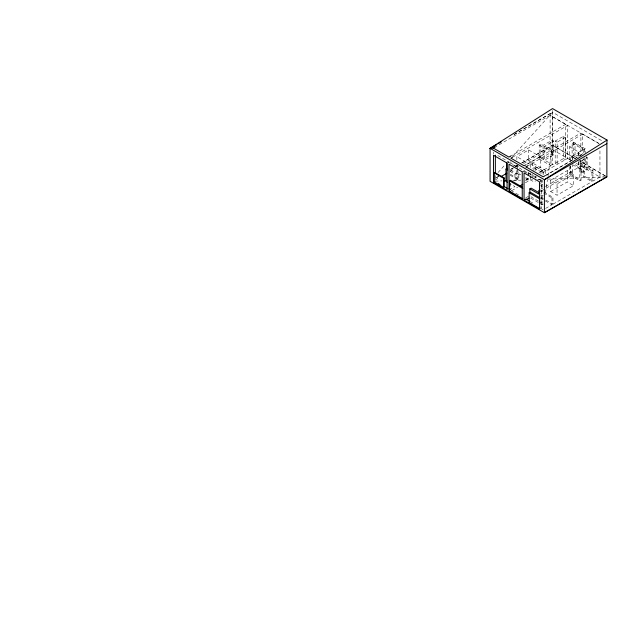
<?xml version="1.0" encoding="UTF-8"?>
<svg xmlns="http://www.w3.org/2000/svg" width="639" height="639" viewBox="0 0 639 639"><rect width="100%" height="100%" fill="white"/><g stroke="black" fill="none" stroke-linecap="round" stroke-linejoin="round"><path stroke-width="0.48" stroke-dasharray="3.19 2.4" d="M547.95 176.052L552.487 145.245L552.535 112.272L602.561 141.155M521.903 162.953L552.487 145.245L552.535 110.427M542.998 209.704L540.442 208.226M545.482 192.81L547.375 179.99M498.045 172.514L505.353 164.431M512.662 156.347L552.535 112.272L514.028 134.502M514.028 134.629L552.535 112.272M494.203 147.593L550.107 115.276L599.086 143.559M509.818 156.611L565.715 124.285L565.715 157.282L552.671 164.806L540.866 157.993L539.204 158.951L539.204 145.053L540.866 144.095L543.062 145.365L552.136 140.125L553.67 141.011L553.67 154.902L544.596 160.141L544.596 146.251L553.67 141.011M512.598 157.17L567.632 125.396L567.632 158.384L540.578 174.008M516.863 159.63L516.863 156.699L528.589 149.925L540.314 156.699L540.314 167.458L535.29 170.357M507.693 162.729L508.956 162.002L497.062 155.133M565.331 137.441L557.12 142.177L557.12 164.463L555.195 163.352L555.195 141.067L563.406 136.331L565.331 137.441L565.331 159.718L563.406 158.608L563.406 136.331M498.676 176.364L495.233 178.345L498.62 176.38M510.721 169.407L514.155 167.418M515.018 166.923L517.598 165.437M510.593 169.463L517.43 165.509M521.712 163.033L552.487 145.245L573.407 157.322M495.025 180.062L499.227 177.634M510.21 171.3L514.363 168.896M516.863 167.458L518.533 166.491M523.557 163.592L550.107 148.264L571.274 160.493M526.712 164.327L580.891 133.048L580.891 155.365M540.314 156.699L528.589 163.464L516.863 156.699M530.434 167.578L530.434 163.8L532.199 162.777L532.199 168.448M539.204 145.053L551.01 151.874L552.671 150.916L552.671 164.806M526.8 166.467L582.696 134.094L582.696 154.127M510.05 171.388L514.946 174.215L516.128 173.528L516.128 182.099M516.6 170.557L516.6 173.313L517.43 172.826L520.713 174.727M553.67 154.902L552.136 154.023L543.062 159.255L543.062 145.365M522.247 171.859L524.14 170.765M575.028 156.387L569.597 159.518L569.597 146.786L575.028 143.655L575.028 156.387L573.734 155.636L572.113 156.571L572.113 143.08L573.734 142.146L585.428 148.903L585.428 152.753M533.916 170.557L533.916 167.73L535.674 166.707L542.719 170.773L542.719 174.551M510.218 175.246L517.909 179.687L518.828 179.16L518.828 172.179M523.557 171.324L528.589 174.231L530.258 173.265M508.956 190.047L514.946 186.588L510.05 183.768M525.554 180.462L527.271 179.471L527.271 176.715M525.641 177.57L528.102 178.992L531.496 177.035M532.351 176.54L534.044 175.565M539.14 172.626L551.01 165.765L551.01 151.874M533.916 167.73L540.961 171.795L542.719 170.773M530.434 163.8L543.693 171.452L545.458 170.437L528.589 160.693L528.589 149.925M511.727 190.662L517.678 187.227M525.33 182.81L530.434 179.863L533.916 181.875L535.674 180.853M534.715 177.394L536.385 176.428M569.597 146.786L578.83 152.122L584.262 148.983L584.262 152.905M570.723 161.06L570.723 157.114L578.335 152.713L580.14 153.759L580.14 155.732M572.113 143.08L583.814 149.838L585.428 148.903M570.723 157.114L572.528 158.153L580.14 153.759M544.915 175.829L581.889 154.478M545.778 175.437L581.889 154.582M540.099 181.436L541.353 180.709L541.041 208.178L541.041 198.425M581.634 172.881L587.185 169.678L587.185 157.402L581.634 160.605L581.634 172.881L580.627 172.306L580.627 160.03M550.658 180.198L567.24 170.621L573.63 174.311L573.63 185.63L557.048 195.199L550.658 191.508L550.658 180.198L557.048 183.88L573.63 174.311M540.961 179.335L540.961 185.941L542.719 184.927L542.719 180.206M585.428 158.536L585.428 162.394L584.262 161.715L578.83 164.854L578.83 160.932M585.428 162.394L583.814 163.328L582.64 162.649M525.833 197.826L530.937 194.887M541.145 188.992L542.846 188.01M545.458 186.5L580.891 166.044L580.891 160.221M583.75 166.036L591.978 170.789L591.978 181.652L583.75 176.899L583.75 166.036L584.717 165.485L592.936 170.23L592.936 181.093L599.949 177.043L605.884 176.875M541.153 191.069L544.492 189.144M546.169 188.178L569.293 174.822L579.797 180.885L581.019 180.182L581.019 168.153L574.557 164.423M570.523 165.789L570.523 174.12L572.528 172.953L572.528 165.062M578.335 161.595L578.335 167.522L580.14 168.56L582.696 167.083L582.696 160.109M572.528 164.662L579.797 168.864L581.019 168.153M580.627 172.306L586.179 169.095L586.179 156.819L587.185 157.402M540.458 194.991L542.096 195.933L543.366 195.199L540.913 193.785M550.658 191.508L567.24 181.939L573.63 185.63M591.978 170.789L592.936 170.23M583.75 176.899L584.717 176.348L592.936 181.093M543.789 193.154L551.968 197.874L552.975 197.299L552.975 204.168L545.379 199.783M540.458 203.729L542.096 204.672L543.366 203.937L539.284 201.581M545.586 208.434L551.968 204.752L551.968 197.874M552.975 204.168L591.978 181.652M495.025 181.133L501.95 180.869M512.837 180.454L520.761 180.15M525.705 179.958L532.638 179.695M537.583 179.503L540.554 179.391M547.487 179.12L603.903 176.955M565.715 124.333L550.107 115.324L550.107 148.264L549.428 147.058M582.696 134.19L599.086 143.655M575.028 143.655L584.262 148.983M555.195 141.067L557.12 142.177M576.314 163.4L599.949 177.043L599.949 149.135M544.596 146.251L552.671 150.916M572.528 172.953L570.723 171.915L570.723 165.996M570.523 174.12L581.019 180.182M539.204 158.951L551.01 165.765M541.353 180.709L510.873 163.113L510.873 159.151M507.709 161.779L516.264 166.715M540.37 183.569L542.719 184.927M540.961 185.941L543.014 187.123M516.6 173.313L520.705 175.677M525.633 178.521L527.271 179.471M510.417 170.238L516.128 173.528M539.891 189.743L543.166 191.628M543.981 192.099L552.975 197.299M538.885 190.326L542.974 192.682M510.281 174.223L518.828 179.16M540.666 197.06L544.532 199.288M540.458 198.098L544.372 200.366M545.219 200.854L551.968 204.752M538.461 201.109L531.113 196.868L531.113 194.927M530.658 198.074L539.643 203.258M510.873 190.398L519.994 195.662M530.226 201.565L532.79 203.05M552.487 145.245L575.435 158.576M578.83 160.549L606.874 176.843M605.165 175.845L583.814 163.328L583.814 158.504M584.717 165.485L584.717 176.348M584.262 157.801L584.262 161.715M583.814 149.838L583.814 153.687M580.14 160.669L580.14 168.56M579.797 168.864L579.797 180.885M578.83 152.122L578.83 157.018M578.335 152.713L578.335 156.667M573.734 142.146L573.734 155.636M572.528 158.153L572.528 160.125M569.293 166.499L569.293 174.822M567.24 170.621L567.24 181.939M557.048 183.88L557.048 195.199M552.136 140.125L552.136 154.023M545.458 170.437L545.458 175.158M543.693 171.452L543.693 175.23M542.096 195.933L542.096 204.672M540.866 144.095L540.866 157.993M540.961 171.795L540.961 173.68M535.674 166.707L535.674 170.485M535.674 176.14L535.674 178.025M532.199 174.12L532.199 176.013M530.434 173.249L530.434 175.142M530.434 176.084L530.434 179.863M528.589 172.274L528.589 174.231M528.102 172.57L528.102 178.992M517.909 170.717L517.909 179.687M517.43 165.485L517.43 167.322M517.43 168.241L517.43 172.826M516.6 165.046L516.6 166.883M514.946 174.215L514.946 180.877M510.457 183.113L510.457 189.703M495.361 175.589L495.361 181.436M493.348 151.994L493.348 153.943"/><path stroke-width="0.96" d="M606.874 143.647L607.05 140.061L552.535 108.582L490.073 148.336L490.073 181.324L544.412 212.699L606.874 176.843L606.874 143.647L544.412 179.711L490.073 148.336L496.918 144.382M607.05 140.061L544.412 179.711L544.412 212.699L606.874 176.843M490.073 148.536L496.064 145.061M498.628 143.392L501.2 141.914M495.065 147.05L493.348 148.096L508.956 157.106L510.673 156.06M512.598 157.17L510.873 158.16L524.14 165.82L525.857 164.83M494.346 182.027L494.346 172.929L494.913 172.602L504.187 177.954L504.187 187.051L503.62 187.379L494.346 182.027L493.468 182.53L493.468 155.245L507.07 163.097L507.07 190.382L493.468 182.53M507.606 182.355L505.976 181.412L505.976 169.031L507.158 168.353M500.912 176.668L506.791 173.273M494.346 172.929L503.62 178.281L504.187 177.954M525.945 166.963L527.662 165.868M522.798 198.825L509.539 191.173L509.539 180.813L510.457 180.286L522.055 186.979M508.987 191.492L522.247 199.144L522.247 171.859L508.987 164.199L508.987 191.492L509.539 191.173M519.379 186.245L522.782 184.28M525.945 166.859L543.198 176.819L544.915 175.829M529.843 192.746L529.843 188.856L531.113 188.13L539.284 192.842M539.995 208.785L529.14 202.515L529.14 192.762L530.194 192.163L539.372 197.459M524.052 200.183L539.468 209.089L539.468 181.803L524.052 172.897L524.052 200.183L525.945 199.096L529.364 201.069M529.06 198.05L525.945 199.855L525.945 199.096M490.073 148.336L493.604 148.24M503.931 180.797L506.903 180.677M505.976 169.031L507.606 169.974M529.843 188.856L539.643 194.52M509.539 180.813L522.798 188.473M529.14 192.762L539.995 199.033M503.859 186.348L508.109 188.801M498.284 183.641L499.978 184.615M538.885 190.326L538.885 193.266M506.791 162.306L506.791 169.287M503.62 178.281L503.62 187.379M495.361 155.125L495.361 173.64"/></g></svg>
